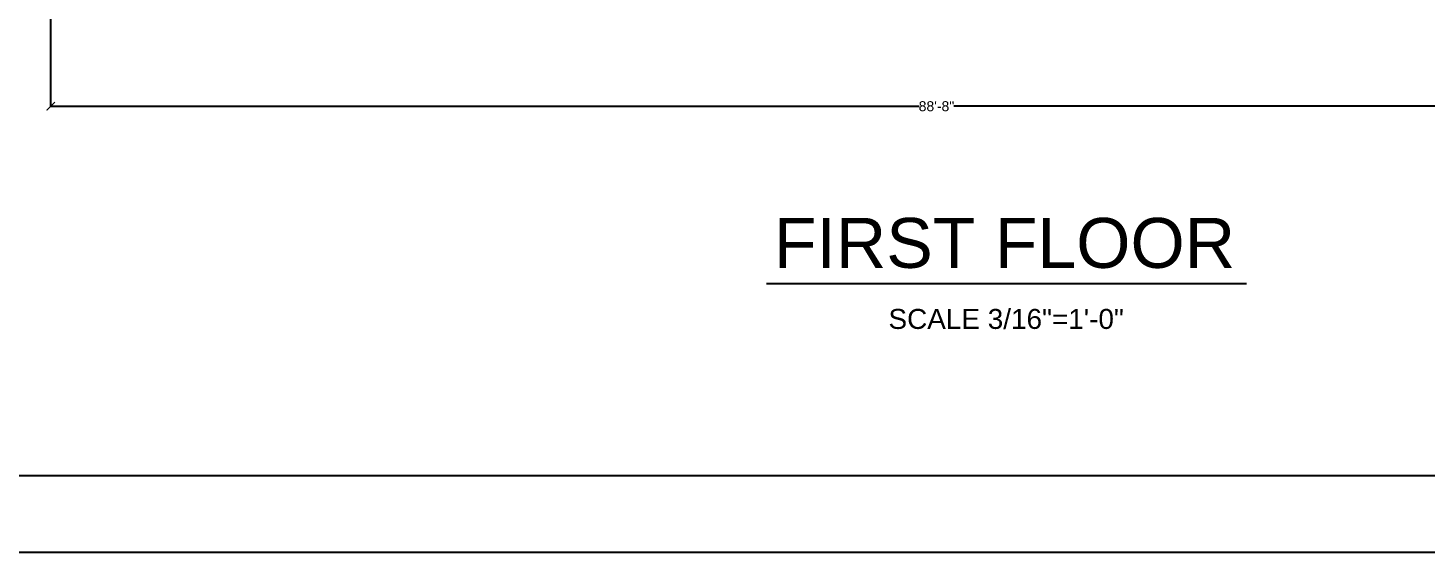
# Model space of a CAD drawing. Header units: inches. Extents: x 38 to 8673, y 1 to 7200.
# Drawn here: x 4279 to 5118, y 427 to 742 of the extents above; entities that cross this region are included whole.
import ezdxf

# ---------------------------------------------------------------- set-up
doc = ezdxf.new("R2010")
doc.units = ezdxf.units.IN
doc.header["$MEASUREMENT"] = 0
for name, color, linetype in [('PDF5_Border', 7, 'Continuous'), ('PDF5_WALLELEV1-2', 7, 'Continuous'), ('PDF_Text', 7, 'Continuous')]:
    doc.layers.add(name, color=color, linetype=linetype)
doc.styles.add('PDF Arial', font='arial.ttf')
doc.styles.get("Standard").update_dxf_attribs({"font": 'arial.ttf'})
doc.dimstyles.get("Standard").update_dxf_attribs({"dimtxt": 6, "dimasz": 5, "dimexe": 0.18, "dimexo": 0.0625, "dimgap": 0.09, "dimtad": 0, "dimtih": 1, "dimtoh": 1, "dimdec": 0, "dimzin": 0, "dimdsep": 46, "dimlunit": 4, "dimtxsty": 'Standard', "dimblk": 'ARCHTICK', "dimcen": 0.09, "dimclrd": 3, "dimclre": 3, "dimclrt": 1, "dimadec": 0, "dimazin": 0, "dimtfac": 1, "dimtdec": 0, "dimtofl": 0, "dimtmove": 0, "dimatfit": 3, "dimfxl": 100, "dimtolj": 1, "dimtzin": 0, "dimarcsym": 0})

# ---------------------------------------------------------------- blocks, each defined once
blk = doc.blocks.new('_ArchTick')
at = {"color": 0, "linetype": 'ByBlock', "const_width": 0.15}
blk.add_lwpolyline([(-0.5, -0.5), (0.5, 0.5)], dxfattribs=at)
blk = doc.blocks.new('*D46')
at = {"color": 3, "lineweight": -2, "transparency": 16777216}
for p, q in [((5356.46, 1013.31), (5356.46, 694.33)), ((4292.42, 817.23), (4292.42, 694.33)), ((4292.42, 694.51), (4814.04, 694.51)), ((5356.46, 694.51), (4834.84, 694.51))]:
    blk.add_line(p, q, dxfattribs=at)
at = {"layer": 'Defpoints', "color": 0, "transparency": 16777216}
for p in [(5356.46, 1013.37), (4292.42, 817.29), (5356.46, 694.51)]:
    blk.add_point(p, dxfattribs=at)
at = {"color": 3, "lineweight": -2, "transparency": 16777216, "xscale": 5, "yscale": 5, "zscale": 5, "rotation": 180}
blk.add_blockref('_ArchTick', (4292.42, 694.51), dxfattribs=at)
at = {"color": 3, "lineweight": -2, "transparency": 16777216, "xscale": 5, "yscale": 5, "zscale": 5}
blk.add_blockref('_ArchTick', (5356.46, 694.51), dxfattribs=at)
at = {"color": 1, "transparency": 16777216, "insert": (4824.44, 694.51), "char_height": 6, "attachment_point": 5}
blk.add_mtext('\\A1;88\'-8"', dxfattribs=at)

msp = doc.modelspace()

# ---------------------------------------------------------------- linework, layer by layer
msp.add_line((3476.19, 426.79), (5814.37, 426.79))
at = {"layer": 'PDF5_Border', "lineweight": 25}
msp.add_lwpolyline([(5773.49, 1927.77), (5773.49, 472.57), (3533.42, 472.57), (3533.42, 1927.77)], dxfattribs=at)
at = {"layer": 'PDF5_WALLELEV1-2', "lineweight": 25}
msp.add_lwpolyline([(4722.45, 588.06), (5010.71, 588.06)], dxfattribs=at)

# ---------------------------------------------------------------- texts
at = {"layer": 'PDF_Text', "lineweight": 0, "attachment_point": 7, "style": 'PDF Arial'}
for s, insert, char_height in [('FIRST FLOOR', (4726.77, 597.03), 30), ('\\A1;SCALE 3/16"=1\'-0"', (4795.61, 560.62), 12)]:
    msp.add_mtext(s, dxfattribs=dict(at, insert=insert, char_height=char_height))

# ---------------------------------------------------------------- dimensions: what is measured, and where the dimension line sits
dim = msp.add_linear_dim(base=(5356.46, 694.51), p1=(4292.42, 817.29), p2=(5356.46, 1013.37), dimstyle='Standard')
dim.commit()
dim.dimension.update_dxf_attribs({"geometry": '*D46', "text_midpoint": (4824.44, 694.51)})

doc.saveas('drawing.dxf')
